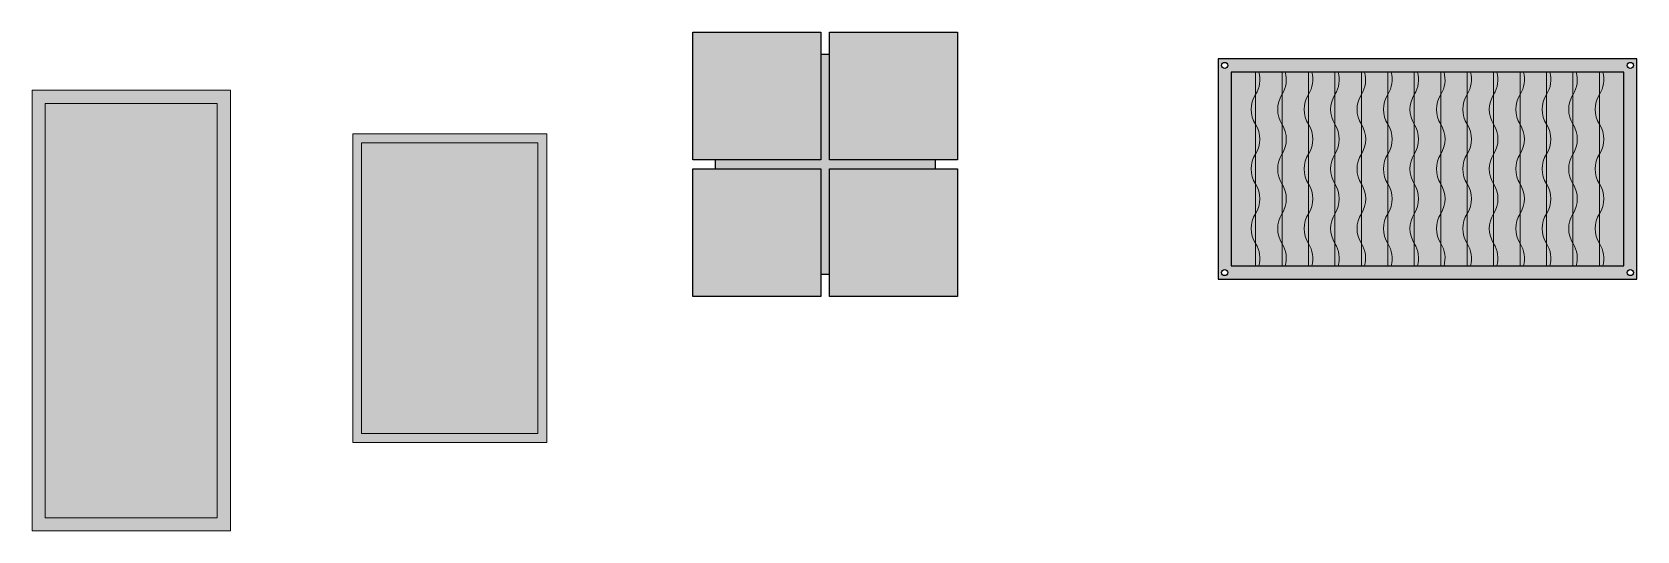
# Model space of a CAD drawing. Header units: metres. Extents: x 266 to 276.3, y 144.8 to 155.
# Drawn here: x 265.998 to 269.638, y 144.815 to 145.947 of the extents above; entities that cross this region are included whole.
import ezdxf

# ---------------------------------------------------------------- set-up
doc = ezdxf.new("R2010")
doc.units = ezdxf.units.M
for name, color, linetype, lineweight in [('estofado', 7, 'Continuous', 25), ('mesa', 7, 'Continuous', 9), ('parede', 7, 'Continuous', 30)]:
    doc.layers.add(name, color=color, linetype=linetype, lineweight=lineweight)
doc.layers.add('MOBIL', color=7, linetype='Continuous')

# ---------------------------------------------------------------- blocks, each defined once
blk = doc.blocks.new('Cristaleira cod.1226.1')
at = {"layer": 'estofado', "lineweight": 5, "ltscale": 0.1}
h = blk.add_hatch(color=0, dxfattribs=at)
h.dxf.hatch_style = 1
h.set_gradient(color1=(69, 58, 49), color2=(131, 110, 93), one_color=1, tint=0.44, name='CYLINDER')
h.paths.add_polyline_path([(0.35, 0), (-0.35, 0), (-0.35, -0.44), (0.35, -0.44)])
h.paths.add_polyline_path([(0.33, -0.02), (0.33, -0.42), (-0.33, -0.42), (-0.33, -0.02)], flags=16)
h = blk.add_hatch(color=0, dxfattribs=at)
h.dxf.hatch_style = 1
h.set_gradient(color1=(69, 58, 49), color2=(113, 95, 80), one_color=1, tint=0.38, name='INVSPHERICAL')
h.paths.add_polyline_path([(0.33, -0.02), (-0.33, -0.02), (-0.33, -0.42), (0.33, -0.42)])
at = {"layer": 'estofado', "color": 0, "lineweight": 5, "ltscale": 0.1}
for points in [[(-0.35, -0.44), (0.35, -0.44), (0.35, 0), (-0.35, 0)], [(-0.33, -0.42), (0.33, -0.42), (0.33, -0.02), (-0.33, -0.02)]]:
    blk.add_lwpolyline(points, close=True, dxfattribs=at)
blk = doc.blocks.new('Torre - Cristaleira')
at = {"layer": 'estofado', "lineweight": 5, "ltscale": 0.1}
h = blk.add_hatch(color=0, dxfattribs=at)
h.dxf.hatch_style = 1
h.set_gradient(color1=(228, 227, 226), color2=(194, 191, 189), one_color=1, tint=0.75, name='INVCYLINDER')
h.paths.add_polyline_path([(0.5, 0), (-0.5, 0), (-0.5, -0.45), (0.5, -0.45)])
h.paths.add_polyline_path([(0.47, -0.03), (0.47, -0.42), (-0.47, -0.42), (-0.47, -0.03)], flags=16)
h = blk.add_hatch(color=0, dxfattribs=at)
h.dxf.hatch_style = 1
h.set_gradient(color1=(228, 227, 226), color2=(248, 247, 247), one_color=1, tint=0.97, name='INVCYLINDER')
h.paths.add_polyline_path([(0.47, -0.03), (-0.47, -0.03), (-0.47, -0.42), (0.47, -0.42)])
at = {"layer": 'estofado', "color": 0, "lineweight": 5, "ltscale": 0.1}
for points in [[(-0.5, -0.45), (0.5, -0.45), (0.5, 0), (-0.5, 0)], [(-0.47, -0.42), (0.47, -0.42), (0.47, -0.03), (-0.47, -0.03)]]:
    blk.add_lwpolyline(points, close=True, dxfattribs=at)
blk = doc.blocks.new('Mesa Lateral Cubo Antique')
at = {"layer": 'mesa', "lineweight": 15, "ltscale": 0.2}
h = blk.add_hatch(color=256, dxfattribs=at)
h.set_gradient(color1=(125, 85, 64), color2=(165, 113, 85), one_color=1, tint=0.49)
h.paths.add_polyline_path([(0.145, 0), (-0.145, 0), (-0.145, -0.29), (0.145, -0.29)])
h = blk.add_hatch(color=256, dxfattribs=at)
h.set_gradient(color1=(125, 85, 64), color2=(165, 113, 85), one_color=1, tint=0.49)
h.paths.add_polyline_path([(0.455, 0), (0.165, 0), (0.165, -0.29), (0.455, -0.29)])
h = blk.add_hatch(color=256, dxfattribs=at)
h.set_gradient(color1=(125, 85, 64), color2=(88, 60, 45), one_color=1, tint=0.26)
h.paths.add_polyline_path([(0.4047, -0.29), (0.165, -0.29), (0.165, -0.0503), (0.145, -0.0503), (0.145, -0.29), (-0.0947, -0.29), (-0.0947, -0.31), (0.145, -0.31), (0.145, -0.5497), (0.165, -0.5497), (0.165, -0.31), (0.4047, -0.31)])
h = blk.add_hatch(color=256, dxfattribs=at)
h.set_gradient(color1=(125, 85, 64), color2=(165, 113, 85), one_color=1, tint=0.49)
h.paths.add_polyline_path([(0.145, -0.31), (-0.145, -0.31), (-0.145, -0.6), (0.145, -0.6)])
h = blk.add_hatch(color=256, dxfattribs=at)
h.set_gradient(color1=(125, 85, 64), color2=(165, 113, 85), one_color=1, tint=0.49)
h.paths.add_polyline_path([(0.455, -0.31), (0.165, -0.31), (0.165, -0.6), (0.455, -0.6)])
at = {"layer": 'MOBIL', "ltscale": 0.1}
for p, q in [((0.145, -0.0503), (0.165, -0.0503)), ((-0.0947, -0.29), (-0.0947, -0.31)), ((0.4047, -0.29), (0.4047, -0.31)), ((0.145, -0.5497), (0.165, -0.5497))]:
    blk.add_line(p, q, dxfattribs=at)
for points in [[(-0.145, 0), (0.145, 0), (0.145, -0.29), (-0.145, -0.29)], [(0.165, 0), (0.455, 0), (0.455, -0.29), (0.165, -0.29)], [(-0.145, -0.31), (0.145, -0.31), (0.145, -0.6), (-0.145, -0.6)], [(0.165, -0.31), (0.455, -0.31), (0.455, -0.6), (0.165, -0.6)]]:
    blk.add_lwpolyline(points, close=True, dxfattribs=at)
blk = doc.blocks.new('Base Dominique B')
at = {"layer": 'estofado', "lineweight": 15, "ltscale": 0.8}
h = blk.add_hatch(color=0, dxfattribs=at)
h.dxf.hatch_style = 1
h.set_gradient(color1=(130, 96, 74), color2=(164, 123, 96), one_color=1, tint=0.51, name='CYLINDER')
h.paths.add_polyline_path([(0.475, 0), (-0.475, 0), (-0.475, -0.25), (-0.445, -0.25), (-0.445, -0.03), (0.445, -0.03), (0.445, -0.25), (0.475, -0.25)])
h.paths.add_polyline_path([(0.4669, -0.015, -1), (0.4531, -0.015, -1)], flags=16)
h.paths.add_polyline_path([(-0.4669, -0.015, -1), (-0.4531, -0.015, -1)], flags=16)
h = blk.add_hatch(color=0, dxfattribs=at)
h.dxf.hatch_style = 1
h.set_gradient(color1=(142, 106, 82), color2=(181, 147, 125), one_color=1, tint=0.6)
h.paths.add_polyline_path([(-0.39, -0.2162), (-0.39, -0.1486, -0.288068), (-0.39, -0.081), (-0.39, -0.03), (-0.445, -0.03), (-0.445, -0.47), (-0.39, -0.47), (-0.39, -0.419, -0.288068), (-0.39, -0.3514), (-0.39, -0.2838, -0.288068)])
h.paths.add_polyline_path([(-0.33, -0.2162), (-0.33, -0.1486, -0.288068), (-0.33, -0.081), (-0.33, -0.03), (-0.3826, -0.03, -0.211634), (-0.39, -0.081), (-0.39, -0.1486, -0.288068), (-0.39, -0.2162), (-0.39, -0.2838, -0.288068), (-0.39, -0.3514), (-0.39, -0.419, -0.211634), (-0.3826, -0.47), (-0.33, -0.47), (-0.33, -0.419, -0.288068), (-0.33, -0.3514), (-0.33, -0.2838, -0.288068)])
h.paths.add_polyline_path([(-0.27, -0.2162), (-0.27, -0.1486, -0.288068), (-0.27, -0.081), (-0.27, -0.03), (-0.3226, -0.03, -0.211634), (-0.33, -0.081), (-0.33, -0.1486, -0.288068), (-0.33, -0.2162), (-0.33, -0.2838, -0.288068), (-0.33, -0.3514), (-0.33, -0.419, -0.211634), (-0.3226, -0.47), (-0.27, -0.47), (-0.27, -0.419, -0.288068), (-0.27, -0.3514), (-0.27, -0.2838, -0.288068)])
h.paths.add_polyline_path([(-0.21, -0.2162), (-0.21, -0.1486, -0.288068), (-0.21, -0.081), (-0.21, -0.03), (-0.2626, -0.03, -0.211634), (-0.27, -0.081), (-0.27, -0.1486, -0.288068), (-0.27, -0.2162), (-0.27, -0.2838, -0.288068), (-0.27, -0.3514), (-0.27, -0.419, -0.211634), (-0.2626, -0.47), (-0.21, -0.47), (-0.21, -0.419, -0.288068), (-0.21, -0.3514), (-0.21, -0.2838, -0.288068)])
h.paths.add_polyline_path([(-0.15, -0.2162), (-0.15, -0.1486, -0.288068), (-0.15, -0.081), (-0.15, -0.03), (-0.2026, -0.03, -0.211634), (-0.21, -0.081), (-0.21, -0.1486, -0.288068), (-0.21, -0.2162), (-0.21, -0.2838, -0.288068), (-0.21, -0.3514), (-0.21, -0.419, -0.211634), (-0.2026, -0.47), (-0.15, -0.47), (-0.15, -0.419, -0.288068), (-0.15, -0.3514), (-0.15, -0.2838, -0.288068)])
h.paths.add_polyline_path([(-0.09, -0.2162), (-0.09, -0.1486, -0.288068), (-0.09, -0.081), (-0.09, -0.03), (-0.1426, -0.03, -0.211634), (-0.15, -0.081), (-0.15, -0.1486, -0.288068), (-0.15, -0.2162), (-0.15, -0.2838, -0.288068), (-0.15, -0.3514), (-0.15, -0.419, -0.211634), (-0.1426, -0.47), (-0.09, -0.47), (-0.09, -0.419, -0.288068), (-0.09, -0.3514), (-0.09, -0.2838, -0.288068)])
h = blk.add_hatch(color=0, dxfattribs=at)
h.dxf.hatch_style = 1
h.set_gradient(color1=(130, 96, 74), color2=(13, 10, 7), one_color=1, tint=0.04)
h.paths.add_polyline_path([(-0.3826, -0.03), (-0.39, -0.03), (-0.39, -0.081, 0.211634)])
h.paths.add_polyline_path([(-0.39, -0.081, 0.288068), (-0.39, -0.1486)])
h.paths.add_polyline_path([(-0.39, -0.1486), (-0.39, -0.2162, 0.288068)])
h.paths.add_polyline_path([(-0.39, -0.2162, 0.288068), (-0.39, -0.2838)])
h.paths.add_polyline_path([(-0.39, -0.2838), (-0.39, -0.3514, 0.288068)])
h.paths.add_polyline_path([(-0.39, -0.3514, 0.288068), (-0.39, -0.419)])
h.paths.add_polyline_path([(-0.39, -0.419), (-0.39, -0.47), (-0.3826, -0.47, 0.211634)])
h = blk.add_hatch(color=0, dxfattribs=at)
h.dxf.hatch_style = 1
h.set_gradient(color1=(130, 96, 74), color2=(13, 10, 7), one_color=1, tint=0.04)
h.paths.add_polyline_path([(-0.3226, -0.03), (-0.33, -0.03), (-0.33, -0.081, 0.211634)])
h.paths.add_polyline_path([(-0.33, -0.081, 0.288068), (-0.33, -0.1486)])
h.paths.add_polyline_path([(-0.33, -0.1486), (-0.33, -0.2162, 0.288068)])
h.paths.add_polyline_path([(-0.33, -0.2162, 0.288068), (-0.33, -0.2838)])
h.paths.add_polyline_path([(-0.33, -0.2838), (-0.33, -0.3514, 0.288068)])
h.paths.add_polyline_path([(-0.33, -0.3514, 0.288068), (-0.33, -0.419)])
h.paths.add_polyline_path([(-0.33, -0.419), (-0.33, -0.47), (-0.3226, -0.47, 0.211634)])
h = blk.add_hatch(color=0, dxfattribs=at)
h.dxf.hatch_style = 1
h.set_gradient(color1=(130, 96, 74), color2=(13, 10, 7), one_color=1, tint=0.04)
h.paths.add_polyline_path([(-0.2626, -0.03), (-0.27, -0.03), (-0.27, -0.081, 0.211634)])
h.paths.add_polyline_path([(-0.27, -0.081, 0.288068), (-0.27, -0.1486)])
h.paths.add_polyline_path([(-0.27, -0.1486), (-0.27, -0.2162, 0.288068)])
h.paths.add_polyline_path([(-0.27, -0.2162, 0.288068), (-0.27, -0.2838)])
h.paths.add_polyline_path([(-0.27, -0.2838), (-0.27, -0.3514, 0.288068)])
h.paths.add_polyline_path([(-0.27, -0.3514, 0.288068), (-0.27, -0.419)])
h.paths.add_polyline_path([(-0.27, -0.419), (-0.27, -0.47), (-0.2626, -0.47, 0.211634)])
h = blk.add_hatch(color=0, dxfattribs=at)
h.dxf.hatch_style = 1
h.set_gradient(color1=(130, 96, 74), color2=(13, 10, 7), one_color=1, tint=0.04)
h.paths.add_polyline_path([(-0.2026, -0.03), (-0.21, -0.03), (-0.21, -0.081, 0.211634)])
h.paths.add_polyline_path([(-0.21, -0.081, 0.288068), (-0.21, -0.1486)])
h.paths.add_polyline_path([(-0.21, -0.1486), (-0.21, -0.2162, 0.288068)])
h.paths.add_polyline_path([(-0.21, -0.2162, 0.288068), (-0.21, -0.2838)])
h.paths.add_polyline_path([(-0.21, -0.2838), (-0.21, -0.3514, 0.288068)])
h.paths.add_polyline_path([(-0.21, -0.3514, 0.288068), (-0.21, -0.419)])
h.paths.add_polyline_path([(-0.21, -0.419), (-0.21, -0.47), (-0.2026, -0.47, 0.211634)])
h = blk.add_hatch(color=0, dxfattribs=at)
h.dxf.hatch_style = 1
h.set_gradient(color1=(130, 96, 74), color2=(13, 10, 7), one_color=1, tint=0.04)
h.paths.add_polyline_path([(-0.1426, -0.03), (-0.15, -0.03), (-0.15, -0.081, 0.211634)])
h.paths.add_polyline_path([(-0.15, -0.081, 0.288068), (-0.15, -0.1486)])
h.paths.add_polyline_path([(-0.15, -0.1486), (-0.15, -0.2162, 0.288068)])
h.paths.add_polyline_path([(-0.15, -0.2162, 0.288068), (-0.15, -0.2838)])
h.paths.add_polyline_path([(-0.15, -0.2838), (-0.15, -0.3514, 0.288068)])
h.paths.add_polyline_path([(-0.15, -0.3514, 0.288068), (-0.15, -0.419)])
h.paths.add_polyline_path([(-0.15, -0.419), (-0.15, -0.47), (-0.1426, -0.47, 0.211634)])
h = blk.add_hatch(color=0, dxfattribs=at)
h.dxf.hatch_style = 1
h.set_gradient(color1=(130, 96, 74), color2=(13, 10, 7), one_color=1, tint=0.04)
h.paths.add_polyline_path([(-0.0826, -0.03), (-0.09, -0.03), (-0.09, -0.081, 0.211634)])
h.paths.add_polyline_path([(-0.09, -0.081, 0.288068), (-0.09, -0.1486)])
h.paths.add_polyline_path([(-0.09, -0.1486), (-0.09, -0.2162, 0.288068)])
h.paths.add_polyline_path([(-0.09, -0.2162, 0.288068), (-0.09, -0.2838)])
h.paths.add_polyline_path([(-0.09, -0.2838), (-0.09, -0.3514, 0.288068)])
h.paths.add_polyline_path([(-0.09, -0.3514, 0.288068), (-0.09, -0.419)])
h.paths.add_polyline_path([(-0.09, -0.419), (-0.09, -0.47), (-0.0826, -0.47, 0.211634)])
h = blk.add_hatch(color=0, dxfattribs=at)
h.dxf.hatch_style = 1
h.set_gradient(color1=(142, 106, 82), color2=(181, 147, 125), one_color=1, tint=0.6)
h.paths.add_polyline_path([(-0.03, -0.2162), (-0.03, -0.1486, -0.288068), (-0.03, -0.081), (-0.03, -0.03), (-0.0826, -0.03, -0.211634), (-0.09, -0.081), (-0.09, -0.1486, -0.288068), (-0.09, -0.2162), (-0.09, -0.2838, -0.288068), (-0.09, -0.3514), (-0.09, -0.419, -0.211634), (-0.0826, -0.47), (-0.03, -0.47), (-0.03, -0.419, -0.288068), (-0.03, -0.3514), (-0.03, -0.2838, -0.288068)])
h.paths.add_polyline_path([(0.03, -0.2162), (0.03, -0.1486, -0.288068), (0.03, -0.081), (0.03, -0.03), (-0.0226, -0.03, -0.211634), (-0.03, -0.081), (-0.03, -0.1486, -0.288068), (-0.03, -0.2162), (-0.03, -0.2838, -0.288068), (-0.03, -0.3514), (-0.03, -0.419, -0.211634), (-0.0226, -0.47), (0.03, -0.47), (0.03, -0.419, -0.288068), (0.03, -0.3514), (0.03, -0.2838, -0.288068)])
h.paths.add_polyline_path([(0.09, -0.2162), (0.09, -0.1486, -0.288068), (0.09, -0.081), (0.09, -0.03), (0.0374, -0.03, -0.211634), (0.03, -0.081), (0.03, -0.1486, -0.288068), (0.03, -0.2162), (0.03, -0.2838, -0.288068), (0.03, -0.3514), (0.03, -0.419, -0.211634), (0.0374, -0.47), (0.09, -0.47), (0.09, -0.419, -0.288068), (0.09, -0.3514), (0.09, -0.2838, -0.288068)])
h.paths.add_polyline_path([(0.15, -0.2162), (0.15, -0.1486, -0.288068), (0.15, -0.081), (0.15, -0.03), (0.0974, -0.03, -0.211634), (0.09, -0.081), (0.09, -0.1486, -0.288068), (0.09, -0.2162), (0.09, -0.2838, -0.288068), (0.09, -0.3514), (0.09, -0.419, -0.211634), (0.0974, -0.47), (0.15, -0.47), (0.15, -0.419, -0.288068), (0.15, -0.3514), (0.15, -0.2838, -0.288068)])
h = blk.add_hatch(color=0, dxfattribs=at)
h.dxf.hatch_style = 1
h.set_gradient(color1=(130, 96, 74), color2=(13, 10, 7), one_color=1, tint=0.04)
h.paths.add_polyline_path([(-0.0226, -0.03), (-0.03, -0.03), (-0.03, -0.081, 0.211634)])
h.paths.add_polyline_path([(-0.03, -0.081, 0.288068), (-0.03, -0.1486)])
h.paths.add_polyline_path([(-0.03, -0.1486), (-0.03, -0.2162, 0.288068)])
h = blk.add_hatch(color=0, dxfattribs=at)
h.dxf.hatch_style = 1
h.set_gradient(color1=(130, 96, 74), color2=(13, 10, 7), one_color=1, tint=0.04)
h.paths.add_polyline_path([(0.0374, -0.03), (0.03, -0.03), (0.03, -0.081, 0.211634)])
h.paths.add_polyline_path([(0.03, -0.081, 0.288068), (0.03, -0.1486)])
h = blk.add_hatch(color=0, dxfattribs=at)
h.dxf.hatch_style = 1
h.set_gradient(color1=(130, 96, 74), color2=(13, 10, 7), one_color=1, tint=0.04)
h.paths.add_polyline_path([(0.0974, -0.03), (0.09, -0.03), (0.09, -0.081, 0.211634)])
h.paths.add_polyline_path([(0.09, -0.081, 0.288068), (0.09, -0.1486)])
h.paths.add_polyline_path([(0.09, -0.1486), (0.09, -0.2162, 0.288068)])
h.paths.add_polyline_path([(0.09, -0.2162, 0.288068), (0.09, -0.2838)])
h.paths.add_polyline_path([(0.09, -0.2838), (0.09, -0.3514, 0.288068)])
h.paths.add_polyline_path([(0.09, -0.3514, 0.288068), (0.09, -0.419)])
h.paths.add_polyline_path([(0.09, -0.419), (0.09, -0.47), (0.0974, -0.47, 0.211634)])
h = blk.add_hatch(color=0, dxfattribs=at)
h.dxf.hatch_style = 1
h.set_gradient(color1=(130, 96, 74), color2=(13, 10, 7), one_color=1, tint=0.04)
h.paths.add_polyline_path([(0.1574, -0.03), (0.15, -0.03), (0.15, -0.081, 0.211634)])
h.paths.add_polyline_path([(0.15, -0.081, 0.288068), (0.15, -0.1486)])
h.paths.add_polyline_path([(0.15, -0.1486), (0.15, -0.2162, 0.288068)])
h.paths.add_polyline_path([(0.15, -0.2162, 0.288068), (0.15, -0.2838)])
h.paths.add_polyline_path([(0.15, -0.2838), (0.15, -0.3514, 0.288068)])
h.paths.add_polyline_path([(0.15, -0.3514, 0.288068), (0.15, -0.419)])
h.paths.add_polyline_path([(0.15, -0.419), (0.15, -0.47), (0.1574, -0.47, 0.211634)])
h = blk.add_hatch(color=0, dxfattribs=at)
h.dxf.hatch_style = 1
h.set_gradient(color1=(142, 106, 82), color2=(181, 147, 125), one_color=1, tint=0.6)
h.paths.add_polyline_path([(0.21, -0.2162), (0.21, -0.1486, -0.288068), (0.21, -0.081), (0.21, -0.03), (0.1574, -0.03, -0.211634), (0.15, -0.081), (0.15, -0.1486, -0.288068), (0.15, -0.2162), (0.15, -0.2838, -0.288068), (0.15, -0.3514), (0.15, -0.419, -0.211634), (0.1574, -0.47), (0.21, -0.47), (0.21, -0.419, -0.288068), (0.21, -0.3514), (0.21, -0.2838, -0.288068)])
h.paths.add_polyline_path([(0.27, -0.2162), (0.27, -0.1486, -0.288068), (0.27, -0.081), (0.27, -0.03), (0.2174, -0.03, -0.211634), (0.21, -0.081), (0.21, -0.1486, -0.288068), (0.21, -0.2162), (0.21, -0.2838, -0.288068), (0.21, -0.3514), (0.21, -0.419, -0.211634), (0.2174, -0.47), (0.27, -0.47), (0.27, -0.419, -0.288068), (0.27, -0.3514), (0.27, -0.2838, -0.288068)])
h.paths.add_polyline_path([(0.33, -0.2162), (0.33, -0.1486, -0.288068), (0.33, -0.081), (0.33, -0.03), (0.2774, -0.03, -0.211634), (0.27, -0.081), (0.27, -0.1486, -0.288068), (0.27, -0.2162), (0.27, -0.2838, -0.288068), (0.27, -0.3514), (0.27, -0.419, -0.211634), (0.2774, -0.47), (0.33, -0.47), (0.33, -0.419, -0.288068), (0.33, -0.3514), (0.33, -0.2838, -0.288068)])
h.paths.add_polyline_path([(0.39, -0.2162), (0.39, -0.1486, -0.288068), (0.39, -0.081), (0.39, -0.03), (0.3374, -0.03, -0.211634), (0.33, -0.081), (0.33, -0.1486, -0.288068), (0.33, -0.2162), (0.33, -0.2838, -0.288068), (0.33, -0.3514), (0.33, -0.419, -0.211634), (0.3374, -0.47), (0.39, -0.47), (0.39, -0.419, -0.288068), (0.39, -0.3514), (0.39, -0.2838, -0.288068)])
h.paths.add_polyline_path([(0.445, -0.03), (0.3974, -0.03, -0.211634), (0.39, -0.081), (0.39, -0.1486, -0.288068), (0.39, -0.2162), (0.39, -0.2838, -0.288068), (0.39, -0.3514), (0.39, -0.419, -0.211634), (0.3974, -0.47), (0.445, -0.47)])
h = blk.add_hatch(color=0, dxfattribs=at)
h.dxf.hatch_style = 1
h.set_gradient(color1=(130, 96, 74), color2=(13, 10, 7), one_color=1, tint=0.04)
h.paths.add_polyline_path([(0.2174, -0.03), (0.21, -0.03), (0.21, -0.081, 0.211634)])
h.paths.add_polyline_path([(0.21, -0.081, 0.288068), (0.21, -0.1486)])
h.paths.add_polyline_path([(0.21, -0.1486), (0.21, -0.2162, 0.288068)])
h.paths.add_polyline_path([(0.21, -0.2162, 0.288068), (0.21, -0.2838)])
h.paths.add_polyline_path([(0.21, -0.2838), (0.21, -0.3514, 0.288068)])
h.paths.add_polyline_path([(0.21, -0.3514, 0.288068), (0.21, -0.419)])
h.paths.add_polyline_path([(0.21, -0.419), (0.21, -0.47), (0.2174, -0.47, 0.211634)])
h = blk.add_hatch(color=0, dxfattribs=at)
h.dxf.hatch_style = 1
h.set_gradient(color1=(130, 96, 74), color2=(13, 10, 7), one_color=1, tint=0.04)
h.paths.add_polyline_path([(0.2774, -0.03), (0.27, -0.03), (0.27, -0.081, 0.211634)])
h.paths.add_polyline_path([(0.27, -0.081, 0.288068), (0.27, -0.1486)])
h.paths.add_polyline_path([(0.27, -0.1486), (0.27, -0.2162, 0.288068)])
h.paths.add_polyline_path([(0.27, -0.2162, 0.288068), (0.27, -0.2838)])
h.paths.add_polyline_path([(0.27, -0.2838), (0.27, -0.3514, 0.288068)])
h.paths.add_polyline_path([(0.27, -0.3514, 0.288068), (0.27, -0.419)])
h.paths.add_polyline_path([(0.27, -0.419), (0.27, -0.47), (0.2774, -0.47, 0.211634)])
h = blk.add_hatch(color=0, dxfattribs=at)
h.dxf.hatch_style = 1
h.set_gradient(color1=(130, 96, 74), color2=(13, 10, 7), one_color=1, tint=0.04)
h.paths.add_polyline_path([(0.33, -0.419), (0.33, -0.47), (0.3374, -0.47, 0.211634)])
h.paths.add_polyline_path([(0.33, -0.3514, 0.288068), (0.33, -0.419)])
h.paths.add_polyline_path([(0.33, -0.2838), (0.33, -0.3514, 0.288068)])
h.paths.add_polyline_path([(0.33, -0.2162, 0.288068), (0.33, -0.2838)])
h.paths.add_polyline_path([(0.33, -0.1486), (0.33, -0.2162, 0.288068)])
h.paths.add_polyline_path([(0.33, -0.081, 0.288068), (0.33, -0.1486)])
h.paths.add_polyline_path([(0.3374, -0.03), (0.33, -0.03), (0.33, -0.081, 0.211634)])
h = blk.add_hatch(color=0, dxfattribs=at)
h.dxf.hatch_style = 1
h.set_gradient(color1=(130, 96, 74), color2=(13, 10, 7), one_color=1, tint=0.04)
h.paths.add_polyline_path([(0.3974, -0.03), (0.39, -0.03), (0.39, -0.081, 0.211634)])
h.paths.add_polyline_path([(0.39, -0.081, 0.288068), (0.39, -0.1486)])
h.paths.add_polyline_path([(0.39, -0.1486), (0.39, -0.2162, 0.288068)])
h.paths.add_polyline_path([(0.39, -0.2162, 0.288068), (0.39, -0.2838)])
h.paths.add_polyline_path([(0.39, -0.2838), (0.39, -0.3514, 0.288068)])
h.paths.add_polyline_path([(0.39, -0.3514, 0.288068), (0.39, -0.419)])
h.paths.add_polyline_path([(0.39, -0.419), (0.39, -0.47), (0.3974, -0.47, 0.211634)])
h = blk.add_hatch(color=0, dxfattribs=at)
h.dxf.hatch_style = 1
h.set_gradient(color1=(130, 96, 74), color2=(13, 10, 7), one_color=1, tint=0.04)
h.paths.add_polyline_path([(0.03, -0.1486), (0.03, -0.2162, 0.288068)])
h.paths.add_polyline_path([(0.03, -0.2162, 0.288068), (0.03, -0.2838)])
h.paths.add_polyline_path([(0.03, -0.2838), (0.03, -0.3514, 0.288068)])
h.paths.add_polyline_path([(0.03, -0.3514, 0.288068), (0.03, -0.419)])
h.paths.add_polyline_path([(0.03, -0.419), (0.03, -0.47), (0.0374, -0.47, 0.211634)])
h = blk.add_hatch(color=0, dxfattribs=at)
h.dxf.hatch_style = 1
h.set_gradient(color1=(130, 96, 74), color2=(13, 10, 7), one_color=1, tint=0.04)
h.paths.add_polyline_path([(-0.03, -0.2162, 0.288068), (-0.03, -0.2838)])
h.paths.add_polyline_path([(-0.03, -0.2838), (-0.03, -0.3514, 0.288068)])
h.paths.add_polyline_path([(-0.03, -0.3514, 0.288068), (-0.03, -0.419)])
h.paths.add_polyline_path([(-0.03, -0.419), (-0.03, -0.47), (-0.0226, -0.47, 0.211634)])
h = blk.add_hatch(color=0, dxfattribs=at)
h.dxf.hatch_style = 1
h.set_gradient(color1=(130, 96, 74), color2=(164, 123, 96), one_color=1, tint=0.51, name='CYLINDER')
h.paths.add_polyline_path([(-0.445, -0.25), (-0.475, -0.25), (-0.475, -0.5), (0.475, -0.5), (0.475, -0.25), (0.445, -0.25), (0.445, -0.47), (-0.445, -0.47)])
h.paths.add_polyline_path([(-0.4531, -0.485, -1), (-0.4669, -0.485, -1)], flags=16)
h.paths.add_polyline_path([(0.4669, -0.485, -1), (0.4531, -0.485, -1)], flags=16)
at = {"layer": 'mesa', "color": 0, "lineweight": 5, "ltscale": 0.08}
for p, q in [((-0.39, -0.47), (-0.39, -0.03)), ((-0.33, -0.47), (-0.33, -0.03)), ((-0.27, -0.47), (-0.27, -0.03)), ((-0.21, -0.47), (-0.21, -0.03)), ((-0.15, -0.47), (-0.15, -0.03)), ((-0.09, -0.47), (-0.09, -0.03)), ((-0.03, -0.47), (-0.03, -0.03)), ((0.03, -0.47), (0.03, -0.03)), ((0.09, -0.47), (0.09, -0.03)), ((0.15, -0.47), (0.15, -0.03)), ((0.21, -0.47), (0.21, -0.03)), ((0.27, -0.47), (0.27, -0.03)), ((0.33, -0.47), (0.33, -0.03)), ((0.39, -0.47), (0.39, -0.03))]:
    blk.add_line(p, q, dxfattribs=at)
for centre, start, end in [((-0.4438, -0.0472), 327.86, 15.6578), ((-0.3838, -0.0472), 327.86, 15.6578), ((-0.3238, -0.0472), 327.86, 15.6578), ((-0.2638, -0.0472), 327.86, 15.6578), ((-0.2038, -0.0472), 327.86, 15.6578), ((-0.1438, -0.0472), 327.86, 15.6578), ((-0.0838, -0.0472), 327.86, 15.6578), ((-0.0238, -0.0472), 327.86, 15.6578), ((0.0362, -0.0472), 327.86, 15.6578), ((0.0962, -0.0472), 327.86, 15.6578), ((0.1562, -0.0472), 327.86, 15.6578), ((0.2162, -0.0472), 327.86, 15.6578), ((0.2762, -0.0472), 327.86, 15.6578), ((0.3362, -0.0472), 327.86, 15.6578), ((-0.3362, -0.1148), 147.86, 212.14), ((-0.2762, -0.1148), 147.86, 212.14), ((-0.2162, -0.1148), 147.86, 212.14), ((-0.1562, -0.1148), 147.86, 212.14), ((-0.0962, -0.1148), 147.86, 212.14), ((-0.0362, -0.1148), 147.86, 212.14), ((0.0238, -0.1148), 147.86, 212.14), ((0.0838, -0.1148), 147.86, 212.14), ((0.1438, -0.1148), 147.86, 212.14), ((0.2038, -0.1148), 147.86, 212.14), ((0.2638, -0.1148), 147.86, 212.14), ((0.3238, -0.1148), 147.86, 212.14), ((0.3838, -0.1148), 147.86, 212.14), ((0.4438, -0.1148), 147.86, 212.14), ((-0.4438, -0.1824), 327.86, 32.14), ((-0.3838, -0.1824), 327.86, 32.14), ((-0.3238, -0.1824), 327.86, 32.14), ((-0.2638, -0.1824), 327.86, 32.14), ((-0.2038, -0.1824), 327.86, 32.14), ((-0.1438, -0.1824), 327.86, 32.14), ((-0.0838, -0.1824), 327.86, 32.14), ((-0.0238, -0.1824), 327.86, 32.14), ((0.0362, -0.1824), 327.86, 32.14), ((0.0962, -0.1824), 327.86, 32.14), ((0.1562, -0.1824), 327.86, 32.14), ((0.2162, -0.1824), 327.86, 32.14), ((0.2762, -0.1824), 327.86, 32.14), ((0.3362, -0.1824), 327.86, 32.14), ((-0.3362, -0.25), 147.86, 212.14), ((-0.2762, -0.25), 147.86, 212.14), ((-0.2162, -0.25), 147.86, 212.14), ((-0.1562, -0.25), 147.86, 212.14), ((-0.0962, -0.25), 147.86, 212.14), ((-0.0362, -0.25), 147.86, 212.14), ((0.0238, -0.25), 147.86, 212.14), ((0.0838, -0.25), 147.86, 212.14), ((0.1438, -0.25), 147.86, 212.14), ((0.2038, -0.25), 147.86, 212.14), ((0.2638, -0.25), 147.86, 212.14), ((0.3238, -0.25), 147.86, 212.14), ((0.3838, -0.25), 147.86, 212.14), ((0.4438, -0.25), 147.86, 212.14), ((-0.4438, -0.3176), 327.86, 32.14), ((-0.3838, -0.3176), 327.86, 32.14), ((-0.3238, -0.3176), 327.86, 32.14), ((-0.2638, -0.3176), 327.86, 32.14), ((-0.2038, -0.3176), 327.86, 32.14), ((-0.1438, -0.3176), 327.86, 32.14), ((-0.0838, -0.3176), 327.86, 32.14), ((-0.0238, -0.3176), 327.86, 32.14), ((0.0362, -0.3176), 327.86, 32.14), ((0.0962, -0.3176), 327.86, 32.14), ((0.1562, -0.3176), 327.86, 32.14), ((0.2162, -0.3176), 327.86, 32.14), ((0.2762, -0.3176), 327.86, 32.14), ((0.3362, -0.3176), 327.86, 32.14), ((-0.3362, -0.3852), 147.86, 212.14), ((-0.2762, -0.3852), 147.86, 212.14), ((-0.2162, -0.3852), 147.86, 212.14), ((-0.1562, -0.3852), 147.86, 212.14), ((-0.0962, -0.3852), 147.86, 212.14), ((-0.0362, -0.3852), 147.86, 212.14), ((0.0238, -0.3852), 147.86, 212.14), ((0.0838, -0.3852), 147.86, 212.14), ((0.1438, -0.3852), 147.86, 212.14), ((0.2038, -0.3852), 147.86, 212.14), ((0.2638, -0.3852), 147.86, 212.14), ((0.3238, -0.3852), 147.86, 212.14), ((0.3838, -0.3852), 147.86, 212.14), ((0.4438, -0.3852), 147.86, 212.14), ((-0.4438, -0.4528), 344.3422, 32.14), ((-0.3838, -0.4528), 344.3422, 32.14), ((-0.3238, -0.4528), 344.3422, 32.14), ((-0.2638, -0.4528), 344.3422, 32.14), ((-0.2038, -0.4528), 344.3422, 32.14), ((-0.1438, -0.4528), 344.3422, 32.14), ((-0.0838, -0.4528), 344.3422, 32.14), ((-0.0238, -0.4528), 344.3422, 32.14), ((0.0362, -0.4528), 344.3422, 32.14), ((0.0962, -0.4528), 344.3422, 32.14), ((0.1562, -0.4528), 344.3422, 32.14), ((0.2162, -0.4528), 344.3422, 32.14), ((0.2762, -0.4528), 344.3422, 32.14), ((0.3362, -0.4528), 344.3422, 32.14)]:
    blk.add_arc(centre, 0.0636, start, end, dxfattribs=at)
at = {"layer": 'parede', "color": 0, "lineweight": 25, "ltscale": 0.08}
for points in [[(-0.475, -0.5), (0.475, -0.5), (0.475, 0), (-0.475, 0)], [(-0.445, -0.47), (0.445, -0.47), (0.445, -0.03), (-0.445, -0.03)]]:
    blk.add_lwpolyline(points, close=True, dxfattribs=at)
for centre in [(-0.46, -0.015), (0.46, -0.015), (-0.46, -0.485), (0.46, -0.485)]:
    blk.add_circle(centre, 0.00694, dxfattribs=at)

msp = doc.modelspace()

# ---------------------------------------------------------------- block references
at = {"layer": 'estofado', "color": 0, "lineweight": 15}
msp.add_blockref('Base Dominique B', (269.1626, 145.8866), dxfattribs=at)
at = {"layer": 'estofado', "color": 0, "lineweight": 5, "rotation": 270}
msp.add_blockref('Torre - Cristaleira', (266.4476, 145.3153), dxfattribs=at)
at = {"layer": 'estofado', "color": 0, "lineweight": 5, "xscale": -1, "rotation": 90}
msp.add_blockref('Cristaleira cod.1226.1', (266.7248, 145.3662), dxfattribs=at)
at = {"layer": 'mesa', "lineweight": 15}
msp.add_blockref('Mesa Lateral Cubo Antique', (267.6415, 145.9473), dxfattribs=at)

doc.saveas('drawing.dxf')
